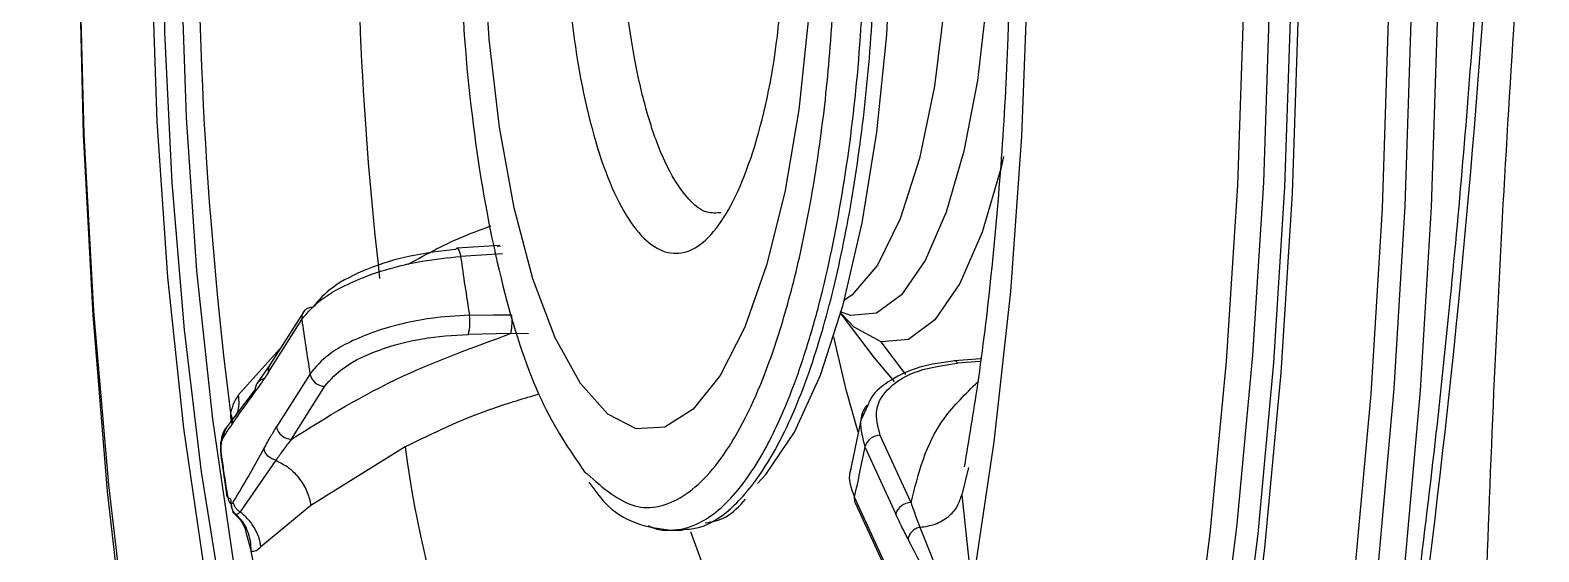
# Model space of a CAD drawing. Extents: x 525 to 613, y 487 to 635.
# Drawn here: x 601.178 to 602.46, y 543.681 to 544.125 of the extents above; entities that cross this region are included whole.
import ezdxf

# ---------------------------------------------------------------- set-up
doc = ezdxf.new("R2010")
doc.units = 0
doc.header["$MEASUREMENT"] = 0
doc.layers.add('1', color=4, linetype='Continuous')
doc.layers.add('STD TEST', color=3, linetype='Continuous')

# ---------------------------------------------------------------- blocks, each defined once
blk = doc.blocks.new('2023 VANGUARD')
at = {"layer": '1', "color": 3, "linetype": 'Continuous', "lineweight": 25}
for p, q in [((32.6172, -48.7495), (32.5807, -48.7518)), ((32.6194, -48.7565), (32.5838, -48.7588)), ((32.4205, -48.8573), (32.4489, -48.8124)), ((32.4502, -48.8061), (32.4218, -48.851)), ((32.6263, -48.8244), (32.5904, -48.825)), ((32.6416, -48.8246), (32.6263, -48.8244)), ((32.3948, -48.8767), (32.4305, -48.8371)), ((32.9621, -48.8592), (32.9411, -48.8315)), ((32.4221, -48.8506), (32.4111, -48.8665)), ((33.0257, -48.8458), (33.0034, -48.8475)), ((33.0038, -48.8475), (33.0034, -48.8475)), ((33.0254, -48.848), (33.0061, -48.8495)), ((32.4559, -48.8586), (32.4275, -48.9036)), ((32.3855, -48.9036), (32.4094, -48.8721)), ((32.44, -48.9142), (32.4684, -48.8692)), ((32.3882, -48.8919), (32.3887, -48.9002)), ((32.9303, -48.8842), (32.9242, -48.8974)), ((32.9249, -48.8927), (32.9145, -48.9429)), ((32.9666, -48.9682), (32.9404, -48.9109)), ((32.5366, -48.9207), (32.4565, -48.9706)), ((32.9274, -48.9207), (32.9536, -48.978)), ((32.3806, -48.9314), (32.3853, -48.9628)), ((32.4269, -48.9321), (32.3964, -48.976)), ((33.0154, -48.9383), (33.0096, -48.9614)), ((32.9448, -49.0206), (32.9186, -48.9633)), ((32.9191, -48.9682), (32.9453, -49.0255)), ((33.0096, -48.9614), (33.0158, -49.0172)), ((32.4565, -48.9706), (32.4142, -49.0057)), ((32.4017, -48.9944), (32.4058, -49.0093)), ((32.7604, -48.9915), (32.7721, -48.9915)), ((32.7695, -48.9915), (32.7722, -48.9907)), ((32.9741, -48.989), (32.9951, -49.0415))]:
    blk.add_line(p, q, dxfattribs=at)
at = {"layer": '1', "color": 3, "linetype": 'Continuous', "lineweight": 25, "flags": 128}
for points in [[(32.3821, -49.0565), (32.3636, -48.9418), (32.3491, -48.8212), (32.3388, -48.6963), (32.3326, -48.5684), (32.3307, -48.4392), (32.3331, -48.31), (32.3399, -48.1824), (32.3508, -48.058), (32.3658, -47.9381), (32.3847, -47.8242), (32.4073, -47.7176), (32.4334, -47.6196), (32.4625, -47.5313), (32.4944, -47.4537), (32.5287, -47.3878), (32.565, -47.3343), (32.6029, -47.2938), (32.6418, -47.2669), (32.6815, -47.2538), (32.7214, -47.2547)], [(32.5466, -49.9543), (32.5188, -49.9058), (32.4785, -49.822), (32.4407, -49.7264), (32.4058, -49.6199), (32.3741, -49.5035), (32.3458, -49.378), (32.3212, -49.2446), (32.3005, -49.1043), (32.2839, -48.9585), (32.2715, -48.8083), (32.2634, -48.6551), (32.2597, -48.5), (32.2604, -48.3446)], [(32.2604, -48.3492), (32.2597, -48.5022), (32.2636, -48.6547), (32.2719, -48.8054), (32.2845, -48.9528), (32.3014, -49.0957), (32.3225, -49.2326), (32.3474, -49.3625), (32.376, -49.4841), (32.4081, -49.5963), (32.4433, -49.6981), (32.4813, -49.7885), (32.5218, -49.8669), (32.5644, -49.9323), (32.6088, -49.9844), (32.6113, -49.9869)], [(32.5925, -49.6117), (32.5886, -49.6081), (32.5492, -49.5627), (32.5117, -49.5032), (32.4764, -49.4304), (32.4439, -49.3453), (32.4145, -49.2489), (32.3886, -49.1424), (32.3666, -49.0272), (32.3487, -48.9047), (32.3351, -48.7765), (32.326, -48.6441), (32.3215, -48.5092), (32.3217, -48.3736)], [(32.6899, -49.6346), (32.6491, -49.619), (32.6091, -49.5886), (32.5704, -49.5439), (32.5335, -49.4854), (32.4988, -49.4139), (32.4668, -49.3302), (32.4379, -49.2355), (32.4125, -49.1308), (32.3908, -49.0175), (32.3732, -48.897), (32.3598, -48.7709), (32.3509, -48.6408), (32.3465, -48.5082), (32.3467, -48.3748)], [(32.883, -48.4796), (32.8791, -48.5586), (32.8711, -48.6342), (32.8592, -48.7042), (32.8438, -48.7663), (32.8253, -48.8188), (32.8043, -48.86), (32.7814, -48.8887), (32.7574, -48.904), (32.733, -48.9054), (32.7088, -48.8929), (32.6857, -48.8669), (32.6643, -48.8281), (32.6453, -48.7778), (32.6293, -48.7174), (32.6168, -48.6489), (32.608, -48.5742), (32.6034, -48.4957), (32.603, -48.4157)], [(33.0344, -48.4729), (33.0308, -48.5429), (33.023, -48.6093), (33.0113, -48.6694), (32.9963, -48.7211), (32.9785, -48.7622), (32.9585, -48.7913), (32.9372, -48.8071), (32.9153, -48.8091), (32.9062, -48.8059)], [(32.999, -48.4723), (32.995, -48.5452), (32.9865, -48.6139), (32.9737, -48.6754), (32.9573, -48.7268), (32.938, -48.7661), (32.9165, -48.7914), (32.91, -48.796)], [(32.8361, -48.9519), (32.8432, -48.9442), (32.8675, -48.9082), (32.8896, -48.8596), (32.909, -48.7998), (32.9251, -48.7303), (32.9375, -48.6532), (32.9459, -48.5705), (32.95, -48.4844)], [(33.0654, -48.5217), (33.0605, -48.6564), (33.051, -48.7885), (33.037, -48.9163), (33.0187, -49.0382), (32.9963, -49.1526), (32.9701, -49.2582), (32.9404, -49.3536), (32.9076, -49.4377), (32.8721, -49.5092), (32.8344, -49.5674), (32.7948, -49.6116), (32.7948, -49.6116)], [(33.2955, -48.5507), (33.2903, -48.7053), (33.2808, -48.8577), (33.267, -49.0066), (33.2491, -49.1508), (33.2271, -49.2889), (33.2012, -49.4198), (33.1718, -49.5425), (33.139, -49.6558), (33.1031, -49.7588), (33.0645, -49.8507), (33.0234, -49.9305), (32.9802, -49.9977), (32.9353, -50.0517), (32.889, -50.092), (32.8418, -50.1182), (32.7941, -50.1303), (32.7462, -50.1279), (32.6986, -50.1112), (32.6516, -50.0804), (32.6058, -50.0356), (32.5614, -49.9772), (32.5466, -49.9543)], [(32.6155, -50.1161), (32.6174, -50.1186), (32.6643, -50.1709), (32.7125, -50.2093), (32.7616, -50.2335), (32.8111, -50.2434), (32.8607, -50.2388), (32.91, -50.2198), (32.9586, -50.1865), (33.0061, -50.1392), (33.052, -50.0783), (33.0961, -50.0043), (33.138, -49.9178), (33.1773, -49.8194), (33.2137, -49.7099), (33.247, -49.5903), (33.2768, -49.4615), (33.303, -49.3245), (33.3252, -49.1805), (33.3434, -49.0306), (33.3574, -48.8759), (33.3671, -48.7179), (33.3723, -48.5576)], [(32.7992, -50.2573), (32.7998, -50.2574), (32.8485, -50.2602), (32.8971, -50.2492), (32.9452, -50.2244), (32.9925, -50.1862), (33.0386, -50.1347), (33.0831, -50.0704), (33.1257, -49.9938), (33.1661, -49.9053), (33.204, -49.8058), (33.239, -49.696), (33.271, -49.5766), (33.2996, -49.4487), (33.3247, -49.3131), (33.3461, -49.1709), (33.3636, -49.0233), (33.377, -48.8712), (33.3863, -48.716), (33.3914, -48.5587)], [(32.8923, -50.0564), (32.9367, -50.0176), (32.9807, -49.9647), (33.023, -49.899), (33.0632, -49.8208), (33.101, -49.7309), (33.1361, -49.6301), (33.1682, -49.5192), (33.197, -49.3992), (33.2223, -49.271), (33.2438, -49.1358), (33.2614, -48.9947), (33.2749, -48.849), (33.2842, -48.6999), (33.2892, -48.5485)], [(32.9253, -49.9921), (32.9674, -49.9414), (33.009, -49.8767), (33.0486, -49.7997), (33.0858, -49.7112), (33.1204, -49.612), (33.152, -49.5027), (33.1804, -49.3845), (33.2053, -49.2583), (33.2265, -49.1252), (33.2438, -48.9863), (33.2571, -48.8428), (33.2662, -48.696), (33.2712, -48.547)], [(32.9724, -49.8924), (32.9757, -49.887), (33.0169, -49.8123), (33.0557, -49.7253), (33.0917, -49.6266), (33.1247, -49.5173), (33.1543, -49.3983), (33.1804, -49.2707), (33.2025, -49.1357), (33.2206, -48.9944), (33.2345, -48.8481), (33.2441, -48.6983), (33.2492, -48.5461)], [(32.8627, -50.267), (32.8691, -50.2666), (32.9178, -50.2555), (32.9661, -50.2307), (33.0136, -50.1923), (33.0598, -50.1407), (33.1045, -50.0762), (33.1472, -49.9992), (33.1878, -49.9105), (33.2258, -49.8106), (33.2609, -49.7004), (33.293, -49.5806), (33.3218, -49.4522), (33.347, -49.3162), (33.3684, -49.1735), (33.3859, -49.0253), (33.3994, -48.8727), (33.4087, -48.7169), (33.4139, -48.5591)], [(33.0452, -48.6739), (33.043, -48.6832), (33.0271, -48.738), (33.0081, -48.7817), (32.9869, -48.8126), (32.9643, -48.8294), (32.9411, -48.8315)], [(32.5796, -48.753), (32.5801, -48.7522), (32.5806, -48.7518), (32.5812, -48.7519), (32.5818, -48.7525), (32.5824, -48.7535), (32.5829, -48.755), (32.5834, -48.7568), (32.5838, -48.7588)], [(32.5913, -48.8088), (32.6114, -48.8085), (32.6272, -48.8083)], [(32.9068, -48.8076), (32.9352, -48.8451), (32.9522, -48.865)], [(32.9411, -48.8315), (32.9182, -48.8189), (32.9071, -48.8073)], [(32.9216, -48.9081), (32.9115, -48.8721), (32.9009, -48.8272)], [(32.7791, -48.9927), (32.7964, -49.0398), (32.8235, -49.0974), (32.8529, -49.1418), (32.8839, -49.1724), (32.9159, -49.1885), (32.9477, -49.1899)], [(32.5946, -49.5284), (32.5899, -49.5228), (32.5522, -49.4684), (32.5167, -49.4001), (32.4839, -49.3189), (32.4542, -49.2258), (32.4281, -49.1221), (32.4058, -49.0093)]]:
    blk.add_lwpolyline(points, dxfattribs=at)
at = {"layer": '1', "color": 3, "linetype": 'Continuous', "lineweight": 25}
for centre, radius, start, end in [((35.904, -48.4502), 3.5434, 178.6672, 187.1615), ((35.3538, -48.4491), 2.8577, 178.6897, 186.5983), ((34.435, -48.5061), 1.8683, 187.773, 189.3245), ((32.4582, -48.8114), 0.00961, 89.5081, 146.4995), ((32.4579, -48.8109), 0.00912, 148.169, 189.4211), ((34.5835, -48.5151), 2.1552, 187.9273, 189.1701), ((32.5538, -48.8148), 0.038, 344.4543, 9.0502), ((32.4295, -48.8558), 0.00912, 148.169, 189.4209), ((33.0027, -48.8511), 0.00378, 25.4628, 71.9072), ((32.4687, -48.8561), 0.0131, 190.9249, 268.5908), ((32.4403, -48.9011), 0.0131, 190.9251, 268.5918), ((32.9404, -48.9244), 0.0136, 90.1828, 163.8869), ((33.4644, -48.7994), 0.9357, 187.4452, 212.5017), ((31.2157, -48.5875), 1.7439, 347.5535, 348.9848), ((32.9262, -48.965), 0.00785, 167.4264, 204.0659), ((32.9666, -48.9817), 0.0136, 90.1819, 163.8867)]:
    blk.add_arc(centre, radius, start, end, dxfattribs=at)
for points, knots in [([(33.3102, -49.6474), (33.3187, -49.6017), (33.3268, -49.5557), (33.3384, -49.4857), (33.3422, -49.4623), (33.3478, -49.427), (33.3497, -49.4152), (33.3524, -49.3977), (33.3532, -49.3921), (33.3551, -49.3799), (33.3561, -49.3723), (33.3593, -49.3519), (33.3612, -49.3399), (33.3652, -49.3155), (33.3671, -49.3034), (33.3728, -49.2672), (33.3765, -49.2434), (33.3872, -49.1712), (33.394, -49.1222), (33.4258, -48.8777), (33.4449, -48.681), (33.4635, -48.383), (33.4681, -48.2827), (33.4737, -48.0844), (33.4748, -47.9867), (33.4736, -47.794), (33.4714, -47.6991), (33.4634, -47.512), (33.4576, -47.4194), (33.4355, -47.1496), (33.4143, -46.982), (33.3735, -46.749), (33.3582, -46.674), (33.325, -46.5322), (33.3071, -46.4658), (33.269, -46.3417), (33.2487, -46.2841), (33.2058, -46.1776), (33.1831, -46.1286), (33.112, -45.9969), (33.0617, -45.9305), (32.9819, -45.8624), (32.9545, -45.845), (32.8988, -45.8214), (32.8708, -45.8153), (32.8144, -45.8141), (32.786, -45.819), (32.7288, -45.84), (32.6999, -45.8562), (32.6136, -45.9214), (32.5575, -45.986), (32.4754, -46.1138), (32.4482, -46.1619), (32.3952, -46.2677), (32.3696, -46.325), (32.32, -46.448), (32.296, -46.5137), (32.2498, -46.6536), (32.2275, -46.7282), (32.1637, -46.9628), (32.1264, -47.1306), (32.0779, -47.3992), (32.063, -47.492), (32.036, -47.6814), (32.0241, -47.7771), (32.0033, -47.9705), (31.9944, -48.0681), (31.9832, -48.2163), (31.9799, -48.2662), (31.9754, -48.3404), (31.974, -48.3652), (31.9713, -48.4165), (31.9701, -48.4437), (31.9693, -48.4686)], [0, 0, 0, 0, 0.015625, 0.015625, 0.023437, 0.023437, 0.027344, 0.027344, 0.029297, 0.029297, 0.03125, 0.03125, 0.035156, 0.035156, 0.039062, 0.039062, 0.046875, 0.046875, 0.0625, 0.0625, 0.125, 0.125, 0.15625, 0.15625, 0.1875, 0.1875, 0.21875, 0.21875, 0.25, 0.25, 0.3125, 0.3125, 0.34375, 0.34375, 0.375, 0.375, 0.40625, 0.40625, 0.4375, 0.4375, 0.5, 0.5, 0.53125, 0.53125, 0.5625, 0.5625, 0.59375, 0.59375, 0.625, 0.625, 0.6875, 0.6875, 0.71875, 0.71875, 0.75, 0.75, 0.78125, 0.78125, 0.8125, 0.8125, 0.875, 0.875, 0.90625, 0.90625, 0.9375, 0.9375, 0.96875, 0.96875, 0.984375, 0.984375, 0.992188, 0.992188, 1, 1, 1, 1]), ([(34.315, -50.3118), (34.3211, -50.2888), (34.3271, -50.2652), (34.3334, -50.2405), (34.3337, -50.2391), (34.3345, -50.2361), (34.3349, -50.2342), (34.3361, -50.2291), (34.3368, -50.2261), (34.3391, -50.2169), (34.3406, -50.2109), (34.3451, -50.1929), (34.3481, -50.1808), (34.3629, -50.1201), (34.3745, -50.0708), (34.4081, -49.9193), (34.4293, -49.8133), (34.4692, -49.5926), (34.4876, -49.4794), (34.5208, -49.2492), (34.5357, -49.1318), (34.5622, -48.8927), (34.5739, -48.7701), (34.5931, -48.5266), (34.6008, -48.4053), (34.6123, -48.1638), (34.6162, -48.0435), (34.62, -47.8041), (34.62, -47.6868), (34.6159, -47.4592), (34.612, -47.3486), (34.6003, -47.1337), (34.5925, -47.0287), (34.564, -46.7321), (34.5382, -46.5561), (34.4735, -46.2494), (34.4359, -46.1252), (34.3725, -45.9826), (34.3501, -45.9424), (34.304, -45.8791), (34.2804, -45.8558), (34.2317, -45.8254), (34.2067, -45.8184), (34.1555, -45.8214), (34.1299, -45.8313), (34.0785, -45.8676), (34.0528, -45.8938), (34.001, -45.9629), (33.975, -46.0061), (33.9244, -46.1064), (33.8995, -46.1639), (33.8629, -46.2608), (33.8508, -46.295), (33.8268, -46.3669), (33.8149, -46.4048), (33.7564, -46.6021), (33.7133, -46.7819), (33.6638, -47.0338), (33.6541, -47.0857), (33.6353, -47.1914), (33.6262, -47.245), (33.5999, -47.4082), (33.5836, -47.52), (33.561, -47.6922), (33.5538, -47.7503), (33.5399, -47.8682), (33.5333, -47.9281), (33.5145, -48.1086), (33.5034, -48.2292), (33.4843, -48.4713), (33.4762, -48.5926), (33.4662, -48.7752), (33.4632, -48.8363), (33.458, -48.9574), (33.4558, -49.0174), (33.4522, -49.1362), (33.4509, -49.1951), (33.4495, -49.2819), (33.4491, -49.3105), (33.4485, -49.3538), (33.4484, -49.3682), (33.4481, -49.3973), (33.448, -49.4116), (33.4479, -49.4346), (33.4478, -49.443), (33.4478, -49.4593), (33.448, -49.4658), (33.4484, -49.4868), (33.4487, -49.5009), (33.4496, -49.5432), (33.4503, -49.5713), (33.4528, -49.655), (33.4549, -49.7101), (33.4575, -49.7646)], [0, 0, 0, 0, 0.007813, 0.007813, 0.008301, 0.008301, 0.008789, 0.008789, 0.009766, 0.009766, 0.011719, 0.011719, 0.015625, 0.015625, 0.03125, 0.03125, 0.0625, 0.0625, 0.09375, 0.09375, 0.125, 0.125, 0.15625, 0.15625, 0.1875, 0.1875, 0.21875, 0.21875, 0.25, 0.25, 0.28125, 0.28125, 0.3125, 0.3125, 0.375, 0.375, 0.4375, 0.4375, 0.46875, 0.46875, 0.5, 0.5, 0.53125, 0.53125, 0.5625, 0.5625, 0.59375, 0.59375, 0.625, 0.625, 0.65625, 0.65625, 0.671875, 0.671875, 0.6875, 0.6875, 0.75, 0.75, 0.765625, 0.765625, 0.78125, 0.78125, 0.8125, 0.8125, 0.828125, 0.828125, 0.84375, 0.84375, 0.875, 0.875, 0.90625, 0.90625, 0.921875, 0.921875, 0.9375, 0.9375, 0.953125, 0.953125, 0.960937, 0.960937, 0.964844, 0.964844, 0.96875, 0.96875, 0.970703, 0.970703, 0.972656, 0.972656, 0.976562, 0.976562, 0.984375, 0.984375, 1, 1, 1, 1]), ([(33.0701, -46.0652), (33.0788, -46.0709), (33.0945, -46.0813), (33.1218, -46.1133), (33.147, -46.149), (33.1711, -46.1889), (33.1944, -46.2327), (33.2176, -46.2819), (33.243, -46.3432), (33.2694, -46.415), (33.2996, -46.5096), (33.3334, -46.6347), (33.3653, -46.779), (33.3925, -46.9312), (33.4133, -47.0741), (33.4292, -47.2093), (33.4413, -47.3354), (33.4499, -47.4486), (33.4557, -47.5458), (33.4598, -47.6309), (33.463, -47.7192), (33.4656, -47.8264), (33.4668, -47.9574), (33.4653, -48.1228), (33.4592, -48.322), (33.4462, -48.5523), (33.4252, -48.8005), (33.3954, -49.0644), (33.3533, -49.3435), (33.3223, -49.5262), (33.3063, -49.6208)], [0, 0, 0, 0, 0.053122, 0.096428, 0.130026, 0.154469, 0.175424, 0.205117, 0.228754, 0.255696, 0.289133, 0.32926, 0.376272, 0.415529, 0.452816, 0.485766, 0.514445, 0.541917, 0.563528, 0.57973, 0.598056, 0.621044, 0.648722, 0.68118, 0.724777, 0.7722, 0.822999, 0.877688, 0.936721, 1, 1, 1, 1]), ([(32.5831, -48.4112), (32.5832, -48.4576), (32.5833, -48.5494), (32.5973, -48.6802), (32.6201, -48.7937), (32.651, -48.8865), (32.6763, -48.9232), (32.6889, -48.9415)], [0, 0, 0, 0, 0.204115, 0.403185, 0.602201, 0.801136, 1, 1, 1, 1]), ([(32.6727, -48.4262), (32.6732, -48.4668), (32.6743, -48.548), (32.6938, -48.6554), (32.7234, -48.731), (32.7599, -48.7634), (32.7974, -48.7478), (32.83, -48.6865), (32.854, -48.589), (32.8586, -48.5091), (32.8609, -48.4692)], [0, 0, 0, 0, 0.125053, 0.250091, 0.375113, 0.500121, 0.625113, 0.750091, 0.875053, 1, 1, 1, 1]), ([(32.8053, -48.7216), (32.8013, -48.7219), (32.7901, -48.7228), (32.7728, -48.7067), (32.7553, -48.6763), (32.7415, -48.6365), (32.7288, -48.5807), (32.72, -48.5098), (32.7198, -48.4533), (32.7198, -48.4284)], [0, 0, 0, 0, 0.086281, 0.23877, 0.380382, 0.511105, 0.63093, 0.837086, 1, 1, 1, 1]), ([(32.6889, -48.9415), (32.7023, -48.9534), (32.7289, -48.9773), (32.7708, -48.9692), (32.8106, -48.929), (32.8414, -48.8657), (32.8633, -48.7966), (32.8784, -48.7315), (32.8902, -48.6592), (32.8993, -48.5766), (32.9016, -48.5166), (32.9029, -48.4841)], [0, 0, 0, 0, 0.139982, 0.279969, 0.419957, 0.559986, 0.644178, 0.728394, 0.812646, 0.898333, 1, 1, 1, 1]), ([(32.7434, -48.9875), (32.7448, -48.9882), (32.7503, -48.9914), (32.76, -48.9917), (32.7724, -48.9909), (32.7916, -48.9843), (32.8166, -48.9644), (32.8445, -48.9221), (32.8652, -48.875), (32.8804, -48.8294), (32.8956, -48.7737), (32.9108, -48.6957), (32.9234, -48.5932), (32.9263, -48.5212), (32.9277, -48.4855)], [0, 0, 0, 0, 0.015372, 0.062789, 0.108885, 0.153659, 0.279859, 0.394212, 0.496709, 0.561163, 0.625194, 0.751818, 0.876754, 1, 1, 1, 1]), ([(32.7703, -48.9909), (32.7746, -48.9908), (32.789, -48.9905), (32.8132, -48.9759), (32.8416, -48.9424), (32.8676, -48.8926), (32.8902, -48.8291), (32.909, -48.754), (32.9232, -48.6699), (32.9331, -48.5796), (32.9354, -48.5168), (32.9366, -48.4855)], [0, 0, 0, 0, 0.051941, 0.173224, 0.293714, 0.413411, 0.532315, 0.650426, 0.767744, 0.884268, 1, 1, 1, 1]), ([(33.0504, -48.5184), (33.0499, -48.5366), (33.0485, -48.5895), (33.0437, -48.6759), (33.035, -48.7747), (33.0243, -48.8628), (33.0156, -48.9146), (33.0118, -48.9376)], [0, 0, 0, 0, 0.122027, 0.354938, 0.586491, 0.81555, 1, 1, 1, 1]), ([(32.5393, -48.7654), (32.5552, -48.7566), (32.5767, -48.7447), (32.603, -48.7353), (32.6099, -48.7328)], [0, 0, 0, 0, 0.739243, 1, 1, 1, 1]), ([(32.6152, -48.7507), (32.6154, -48.7504), (32.6157, -48.7498), (32.6162, -48.7494), (32.6168, -48.7495), (32.6172, -48.75), (32.6174, -48.7502)], [0, 0, 0, 0, 0.250401, 0.500802, 0.751203, 1, 1, 1, 1]), ([(32.4489, -48.8124), (32.4537, -48.8066), (32.4613, -48.7975), (32.4806, -48.7857), (32.5011, -48.7761), (32.5254, -48.7682), (32.5539, -48.7617), (32.5729, -48.7599), (32.5838, -48.7588)], [0, 0, 0, 0, 0.223173, 0.354792, 0.499492, 0.670253, 0.81071, 1, 1, 1, 1]), ([(32.5796, -48.753), (32.5666, -48.7544), (32.5405, -48.7573), (32.5035, -48.769), (32.4732, -48.7844), (32.4632, -48.796), (32.4583, -48.8018)], [0, 0, 0, 0, 0.249697, 0.500187, 0.750582, 1, 1, 1, 1]), ([(32.5913, -48.8088), (32.5804, -48.8094), (32.5613, -48.8104), (32.5326, -48.816), (32.5083, -48.8232), (32.4877, -48.8322), (32.4683, -48.8437), (32.4606, -48.8528), (32.4559, -48.8586)], [0, 0, 0, 0, 0.189178, 0.329349, 0.49967, 0.644705, 0.776575, 1, 1, 1, 1]), ([(32.44, -48.9142), (32.4699, -48.8955), (32.5233, -48.8621), (32.5948, -48.8359), (32.6263, -48.8244)], [0, 0, 0, 0, 0.559798, 1, 1, 1, 1]), ([(32.4684, -48.8692), (32.4734, -48.8635), (32.4834, -48.852), (32.5138, -48.8376), (32.5511, -48.8275), (32.5773, -48.8258), (32.5904, -48.825)], [0, 0, 0, 0, 0.249644, 0.500118, 0.750531, 1, 1, 1, 1]), ([(33.0041, -48.8475), (32.9937, -48.8489), (32.9731, -48.8517), (32.949, -48.8633), (32.9343, -48.8746), (32.931, -48.8825), (32.9303, -48.8842)], [0, 0, 0, 0, 0.306232, 0.609763, 0.91376, 1, 1, 1, 1]), ([(32.9404, -48.9109), (32.9384, -48.9035), (32.9344, -48.8887), (32.9468, -48.8693), (32.9709, -48.8546), (32.9944, -48.8512), (33.0061, -48.8495)], [0, 0, 0, 0, 0.249643, 0.500118, 0.750531, 1, 1, 1, 1]), ([(32.4165, -48.8628), (32.4154, -48.8632), (32.4132, -48.864), (32.4107, -48.8666), (32.4093, -48.8698), (32.4093, -48.8722), (32.4094, -48.8734)], [0, 0, 0, 0, 0.243098, 0.5, 0.756902, 1, 1, 1, 1]), ([(32.4205, -48.8573), (32.4185, -48.8605), (32.4148, -48.8661), (32.411, -48.8712), (32.4094, -48.8734)], [0, 0, 0, 0, 0.5599851, 1, 1, 1, 1]), ([(32.9666, -48.9682), (32.9727, -48.9432), (32.9819, -48.906), (33.013, -48.8755), (33.0232, -48.8654)], [0, 0, 0, 0, 0.670611, 1, 1, 1, 1]), ([(32.4094, -48.8734), (32.4043, -48.8803), (32.3952, -48.8928), (32.3862, -48.9062), (32.3823, -48.9121)], [0, 0, 0, 0, 0.559997, 1, 1, 1, 1]), ([(32.3948, -48.8767), (32.3935, -48.8788), (32.3909, -48.8829), (32.3891, -48.8889), (32.3882, -48.8919)], [0, 0, 0, 0, 0.495801, 1, 1, 1, 1]), ([(32.3948, -48.8767), (32.3951, -48.8793), (32.3956, -48.8845), (32.3946, -48.8908), (32.3928, -48.894), (32.3922, -48.8951)], [0, 0, 0, 0, 0.390901, 0.795793, 1, 1, 1, 1]), ([(32.6507, -48.8758), (32.6375, -48.8797), (32.595, -48.8922), (32.5604, -48.9091), (32.5366, -48.9207)], [0, 0, 0, 0, 0.311495, 1, 1, 1, 1]), ([(32.3882, -48.8919), (32.3888, -48.8937), (32.3901, -48.8971), (32.3896, -48.9003), (32.3893, -48.9019)], [0, 0, 0, 0, 0.493399, 1, 1, 1, 1]), ([(32.9291, -48.8853), (32.9286, -48.8859), (32.9252, -48.8901), (32.9222, -48.9018), (32.9254, -48.9134), (32.9274, -48.9207)], [0, 0, 0, 0, 0.065079, 0.412081, 1, 1, 1, 1]), ([(32.3855, -48.9036), (32.3849, -48.9041), (32.3838, -48.9052), (32.3827, -48.9073), (32.3821, -48.9096), (32.3822, -48.9113), (32.3823, -48.9121)], [0, 0, 0, 0, 0.246698, 0.5, 0.753302, 1, 1, 1, 1]), ([(32.3828, -48.9099), (32.3831, -48.9087), (32.3839, -48.9061), (32.3849, -48.9045), (32.3855, -48.9036)], [0, 0, 0, 0, 0.494345, 1, 1, 1, 1]), ([(32.4167, -48.9222), (32.4187, -48.9185), (32.4222, -48.9121), (32.4259, -48.9062), (32.4275, -48.9036)], [0, 0, 0, 0, 0.559985, 1, 1, 1, 1]), ([(32.7265, -50.9946), (32.7263, -50.9947), (32.7108, -51.0039), (32.686, -51.0115), (32.6519, -51.0194), (32.623, -51.0216), (32.5933, -51.0199), (32.5626, -51.0136), (32.5312, -51.0023), (32.4991, -50.9855), (32.4706, -50.9658), (32.4456, -50.9448), (32.4237, -50.9238), (32.4008, -50.8988), (32.3768, -50.8692), (32.3519, -50.8346), (32.3261, -50.7944), (32.2997, -50.7482), (32.2698, -50.69), (32.2355, -50.6142), (32.1964, -50.5138), (32.1549, -50.3883), (32.1174, -50.2527), (32.0867, -50.1217), (32.0625, -50.0032), (32.0411, -49.8828), (32.0215, -49.7548), (32.001, -49.5964), (31.9817, -49.4043), (31.9654, -49.1686), (31.961, -49.0025), (31.9587, -48.9159)], [0, 0, 0, 0, 0.000451, 0.040628, 0.065186, 0.090703, 0.11718, 0.144613, 0.173001, 0.202342, 0.232633, 0.251997, 0.272689, 0.294709, 0.318052, 0.342718, 0.368704, 0.396007, 0.424624, 0.463613, 0.508605, 0.559579, 0.616512, 0.658727, 0.694414, 0.732486, 0.771556, 0.809688, 0.870358, 0.93236, 1, 1, 1, 1]), ([(32.3808, -48.9125), (32.3804, -48.9141), (32.3798, -48.9172), (32.3797, -48.9225), (32.3801, -48.9273), (32.3804, -48.9301), (32.3806, -48.9315)], [0, 0, 0, 0, 0.282607, 0.535072, 0.775403, 1, 1, 1, 1]), ([(32.3809, -48.9292), (32.3808, -48.9278), (32.3804, -48.9252), (32.3803, -48.9213), (32.3805, -48.918), (32.3808, -48.9164), (32.3809, -48.9156)], [0, 0, 0, 0, 0.316237, 0.605106, 0.810922, 1, 1, 1, 1]), ([(32.3828, -48.9099), (32.3823, -48.9103), (32.3814, -48.911), (32.3807, -48.9125), (32.3805, -48.914), (32.3808, -48.9151), (32.3809, -48.9156)], [0, 0, 0, 0, 0.247007, 0.5, 0.752993, 1, 1, 1, 1]), ([(32.3832, -48.9064), (32.3827, -48.9073), (32.3817, -48.9091), (32.3811, -48.9115), (32.3807, -48.9126)], [0, 0, 0, 0, 0.514114, 1, 1, 1, 1]), ([(32.3823, -48.9121), (32.382, -48.9126), (32.3815, -48.9135), (32.3811, -48.915), (32.3809, -48.9156)], [0, 0, 0, 0, 0.557139, 1, 1, 1, 1]), ([(32.44, -48.9142), (32.4375, -48.9174), (32.4331, -48.9232), (32.4288, -48.9294), (32.4269, -48.9321)], [0, 0, 0, 0, 0.558531, 1, 1, 1, 1]), ([(32.3857, -48.9606), (32.3848, -48.9547), (32.3832, -48.9443), (32.3816, -48.9338), (32.3809, -48.9292)], [0, 0, 0, 0, 0.56, 1, 1, 1, 1]), ([(32.3907, -48.9677), (32.3956, -48.9594), (32.4043, -48.9448), (32.4129, -48.9291), (32.4167, -48.9222)], [0, 0, 0, 0, 0.559998, 1, 1, 1, 1]), ([(32.4269, -48.9321), (32.4257, -48.9317), (32.4232, -48.931), (32.42, -48.9286), (32.4176, -48.9255), (32.417, -48.9233), (32.4167, -48.9222)], [0, 0, 0, 0, 0.243098, 0.5, 0.756902, 1, 1, 1, 1]), ([(32.4269, -48.9321), (32.4306, -48.934), (32.438, -48.9378), (32.4474, -48.9477), (32.4541, -48.959), (32.4558, -48.9668), (32.4565, -48.9706)], [0, 0, 0, 0, 0.250711, 0.510511, 0.764609, 1, 1, 1, 1]), ([(32.9186, -48.9633), (32.9159, -48.9559), (32.9128, -48.9473), (32.9155, -48.9399), (32.9158, -48.9389)], [0, 0, 0, 0, 0.870345, 1, 1, 1, 1]), ([(31.7563, -48.9478), (31.7617, -49.2181), (31.7795, -49.4749), (31.8166, -49.7791), (31.8248, -49.8392), (31.8424, -49.9559), (31.8518, -50.0126), (31.8819, -50.178), (31.9045, -50.2821), (31.9543, -50.4777), (31.9819, -50.5698), (32.0402, -50.7355), (32.071, -50.8099), (32.1197, -50.9089), (32.1363, -50.9398), (32.1705, -50.9972), (32.1881, -51.0239), (32.2414, -51.0963), (32.2778, -51.1346), (32.3524, -51.192), (32.3906, -51.211), (32.469, -51.2289), (32.5085, -51.2276), (32.5874, -51.205), (32.627, -51.1838), (32.6866, -51.1367), (32.7066, -51.1184), (32.7462, -51.077), (32.7658, -51.0539), (32.8241, -50.9779), (32.8622, -50.9181), (32.9372, -50.7802), (32.9742, -50.7013), (33.0798, -50.444), (33.1438, -50.2445), (33.2009, -50.0163)], [0, 0, 0, 0, 0.125, 0.125, 0.15625, 0.15625, 0.1875, 0.1875, 0.25, 0.25, 0.3125, 0.3125, 0.375, 0.375, 0.40625, 0.40625, 0.4375, 0.4375, 0.5, 0.5, 0.5625, 0.5625, 0.625, 0.625, 0.6875, 0.6875, 0.71875, 0.71875, 0.75, 0.75, 0.8125, 0.8125, 0.875, 0.875, 1, 1, 1, 1]), ([(32.6928, -48.9507), (32.6973, -48.9569), (32.7091, -48.9733), (32.7331, -48.9875), (32.7521, -48.9901), (32.7622, -48.9915)], [0, 0, 0, 0, 0.2206241, 0.5865775, 1, 1, 1, 1]), ([(32.3884, -48.9651), (32.3878, -48.9648), (32.3865, -48.9643), (32.3854, -48.9632), (32.385, -48.9619), (32.3855, -48.961), (32.3857, -48.9606)], [0, 0, 0, 0, 0.245697, 0.5, 0.754303, 1, 1, 1, 1]), ([(32.389, -48.969), (32.3886, -48.9689), (32.3878, -48.9686), (32.3866, -48.9657), (32.386, -48.9626), (32.3857, -48.9606)], [0, 0, 0, 0, 0.2433451, 0.5159671, 1, 1, 1, 1]), ([(32.3884, -48.9651), (32.3886, -48.9666), (32.389, -48.9699), (32.3896, -48.9741), (32.3908, -48.9774), (32.3922, -48.9778), (32.393, -48.9781)], [0, 0, 0, 0, 0.210808, 0.445743, 0.703445, 1, 1, 1, 1]), ([(32.389, -48.969), (32.3893, -48.9689), (32.3899, -48.9688), (32.3904, -48.968), (32.3907, -48.9677)], [0, 0, 0, 0, 0.562763, 1, 1, 1, 1]), ([(32.3964, -48.976), (32.3956, -48.9755), (32.3942, -48.9744), (32.3925, -48.9724), (32.3912, -48.9701), (32.3908, -48.9685), (32.3907, -48.9677)], [0, 0, 0, 0, 0.246698, 0.5, 0.753302, 1, 1, 1, 1]), ([(32.7916, -48.9852), (32.7976, -48.9842), (32.8102, -48.9822), (32.8206, -48.971), (32.826, -48.9652)], [0, 0, 0, 0, 0.4759957, 1, 1, 1, 1]), ([(32.9666, -48.9682), (32.9679, -48.9722), (32.9704, -48.9793), (32.973, -48.986), (32.9741, -48.989)], [0, 0, 0, 0, 0.558531, 1, 1, 1, 1]), ([(32.9741, -48.989), (32.9785, -48.9884), (32.9873, -48.987), (32.9984, -48.9805), (33.0065, -48.9717), (33.0086, -48.9647), (33.0096, -48.9614)], [0, 0, 0, 0, 0.250711, 0.510511, 0.764609, 1, 1, 1, 1]), ([(32.393, -48.9781), (32.3924, -48.9775), (32.3912, -48.9763), (32.39, -48.9741), (32.3891, -48.9716), (32.389, -48.9699), (32.389, -48.969)], [0, 0, 0, 0, 0.247007, 0.5, 0.752993, 1, 1, 1, 1]), ([(32.39, -48.9759), (32.3931, -48.9789), (32.3992, -48.9847), (32.4009, -48.9913), (32.4017, -48.9945)], [0, 0, 0, 0, 0.519221, 1, 1, 1, 1]), ([(32.3964, -48.976), (32.3958, -48.9766), (32.3947, -48.9778), (32.3936, -48.978), (32.393, -48.9781)], [0, 0, 0, 0, 0.503013, 1, 1, 1, 1]), ([(32.4058, -49.0093), (32.4058, -49.0064), (32.4056, -49.0005), (32.4031, -48.9921), (32.399, -48.9842), (32.395, -48.9801), (32.393, -48.9781)], [0, 0, 0, 0, 0.2439673, 0.496145, 0.7503243, 1, 1, 1, 1]), ([(32.4142, -49.0057), (32.4137, -49.0029), (32.4127, -48.9974), (32.4088, -48.9893), (32.4034, -48.9819), (32.3987, -48.9779), (32.3964, -48.976)], [0, 0, 0, 0, 0.243533, 0.495782, 0.750225, 1, 1, 1, 1]), ([(32.964, -48.9989), (32.962, -48.9951), (32.9585, -48.9884), (32.9551, -48.9812), (32.9536, -48.978)], [0, 0, 0, 0, 0.559985, 1, 1, 1, 1]), ([(32.9741, -48.989), (32.9729, -48.9894), (32.9705, -48.9901), (32.9673, -48.9925), (32.9649, -48.9956), (32.9643, -48.9978), (32.964, -48.9989)], [0, 0, 0, 0, 0.243098, 0.5, 0.756902, 1, 1, 1, 1]), ([(32.4058, -49.0093), (32.4072, -49.0093), (32.4099, -49.0094), (32.4128, -49.0069), (32.4142, -49.0057)], [0, 0, 0, 0, 0.504199, 1, 1, 1, 1]), ([(32.9891, -49.0494), (32.9845, -49.0397), (32.9762, -49.0224), (32.9677, -49.0061), (32.964, -48.9989)], [0, 0, 0, 0, 0.559998, 1, 1, 1, 1])]:
    blk.add_open_spline(points, degree=3, knots=knots, dxfattribs=at)
blk.add_open_spline([(32.6263, -48.8244), (32.6264, -48.824), (32.6267, -48.8233), (32.6271, -48.8216), (32.6273, -48.8197), (32.6275, -48.8175), (32.6276, -48.8151), (32.6276, -48.8128), (32.6274, -48.8104), (32.6273, -48.809), (32.6272, -48.8083)], degree=3, dxfattribs=at)
blk = doc.blocks.new('2026 Vanguard')
at = {"layer": 'STD TEST', "color": 1}
blk.add_blockref('2023 VANGUARD', (44.1613, 88.209), dxfattribs=at)

msp = doc.modelspace()

# ---------------------------------------------------------------- block references
at = {"layer": '1'}
msp.add_blockref('2026 Vanguard', (524.7985, 504.4821), dxfattribs=at)

doc.saveas('drawing.dxf')
